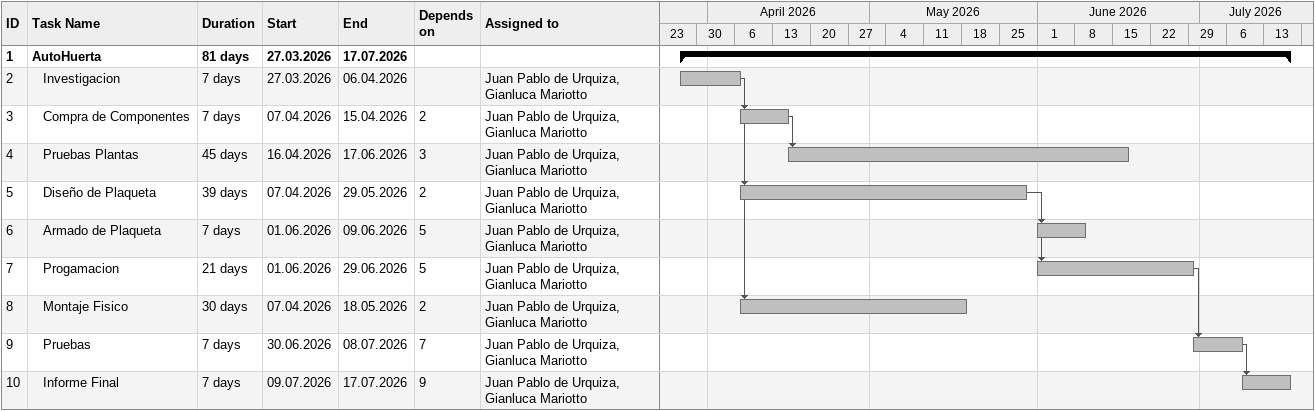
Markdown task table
| ID | Level | Task | Duration | Start | Finish | Predecessors | Resources |
|---|---|---|---|---|---|---|---|
| 1 | 1 | **AutoHuerta** | 81d | 2026-03-27 | 2026-07-17 |  |  |
| 2 | 2 | Investigacion | 7d | 2026-03-27 | 2026-04-06 |  | Juan Pablo de Urquiza, Gianluca Mariotto |
| 3 | 2 | Compra de Componentes | 7d | 2026-04-07 | 2026-04-15 | 2 | Juan Pablo de Urquiza, Gianluca Mariotto |
| 4 | 2 | Pruebas Plantas | 45d | 2026-04-16 | 2026-06-17 | 3 | Juan Pablo de Urquiza, Gianluca Mariotto |
| 5 | 2 | Diseño de Plaqueta | 39d | 2026-04-07 | 2026-05-29 | 2 | Juan Pablo de Urquiza, Gianluca Mariotto |
| 6 | 2 | Armado de Plaqueta | 7d | 2026-06-01 | 2026-06-09 | 5 | Juan Pablo de Urquiza, Gianluca Mariotto |
| 7 | 2 | Progamacion | 21d | 2026-06-01 | 2026-06-29 | 5 | Juan Pablo de Urquiza, Gianluca Mariotto |
| 8 | 2 | Montaje Fisico | 30d | 2026-04-07 | 2026-05-18 | 2 | Juan Pablo de Urquiza, Gianluca Mariotto |
| 9 | 2 | Pruebas | 7d | 2026-06-30 | 2026-07-08 | 7 | Juan Pablo de Urquiza, Gianluca Mariotto |
| 10 | 2 | Informe Final | 7d | 2026-07-09 | 2026-07-17 | 9 | Juan Pablo de Urquiza, Gianluca Mariotto |
